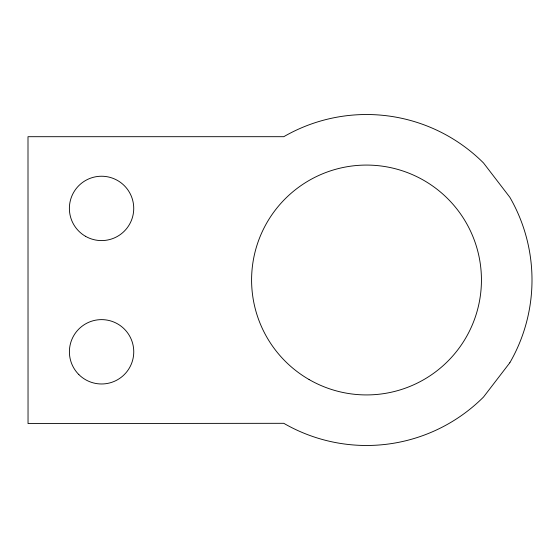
<?xml version="1.0" encoding="UTF-8"?>
<svg xmlns="http://www.w3.org/2000/svg" width="560" height="560" viewBox="0 0 560 560"><rect width="100%" height="100%" fill="white"/><g stroke="black" fill="none" stroke-linecap="round" stroke-linejoin="round"><path stroke-width="0.84" d="M509.831 362.74L483.532 397.012A165.487 165.487 0 0 1 283.773 423.311L28.042 423.563L28 136.703L283.773 136.689A165.487 165.487 0 0 1 483.532 162.988L509.831 197.26A165.487 165.487 0 0 1 509.831 362.74M85.47 236.278A32.179 32.179 0 0 0 133.735 208.411A32.179 32.179 0 0 0 85.47 180.544A32.179 32.179 0 0 0 85.47 236.278M309.057 379.526A114.919 114.919 0 0 0 481.439 280A114.919 114.919 0 0 0 309.057 180.474A114.919 114.919 0 0 0 309.057 379.526M78.827 374.556A32.179 32.179 0 0 0 132.664 360.122A32.179 32.179 0 0 0 93.247 320.719A32.179 32.179 0 0 0 78.827 374.556"/></g></svg>
